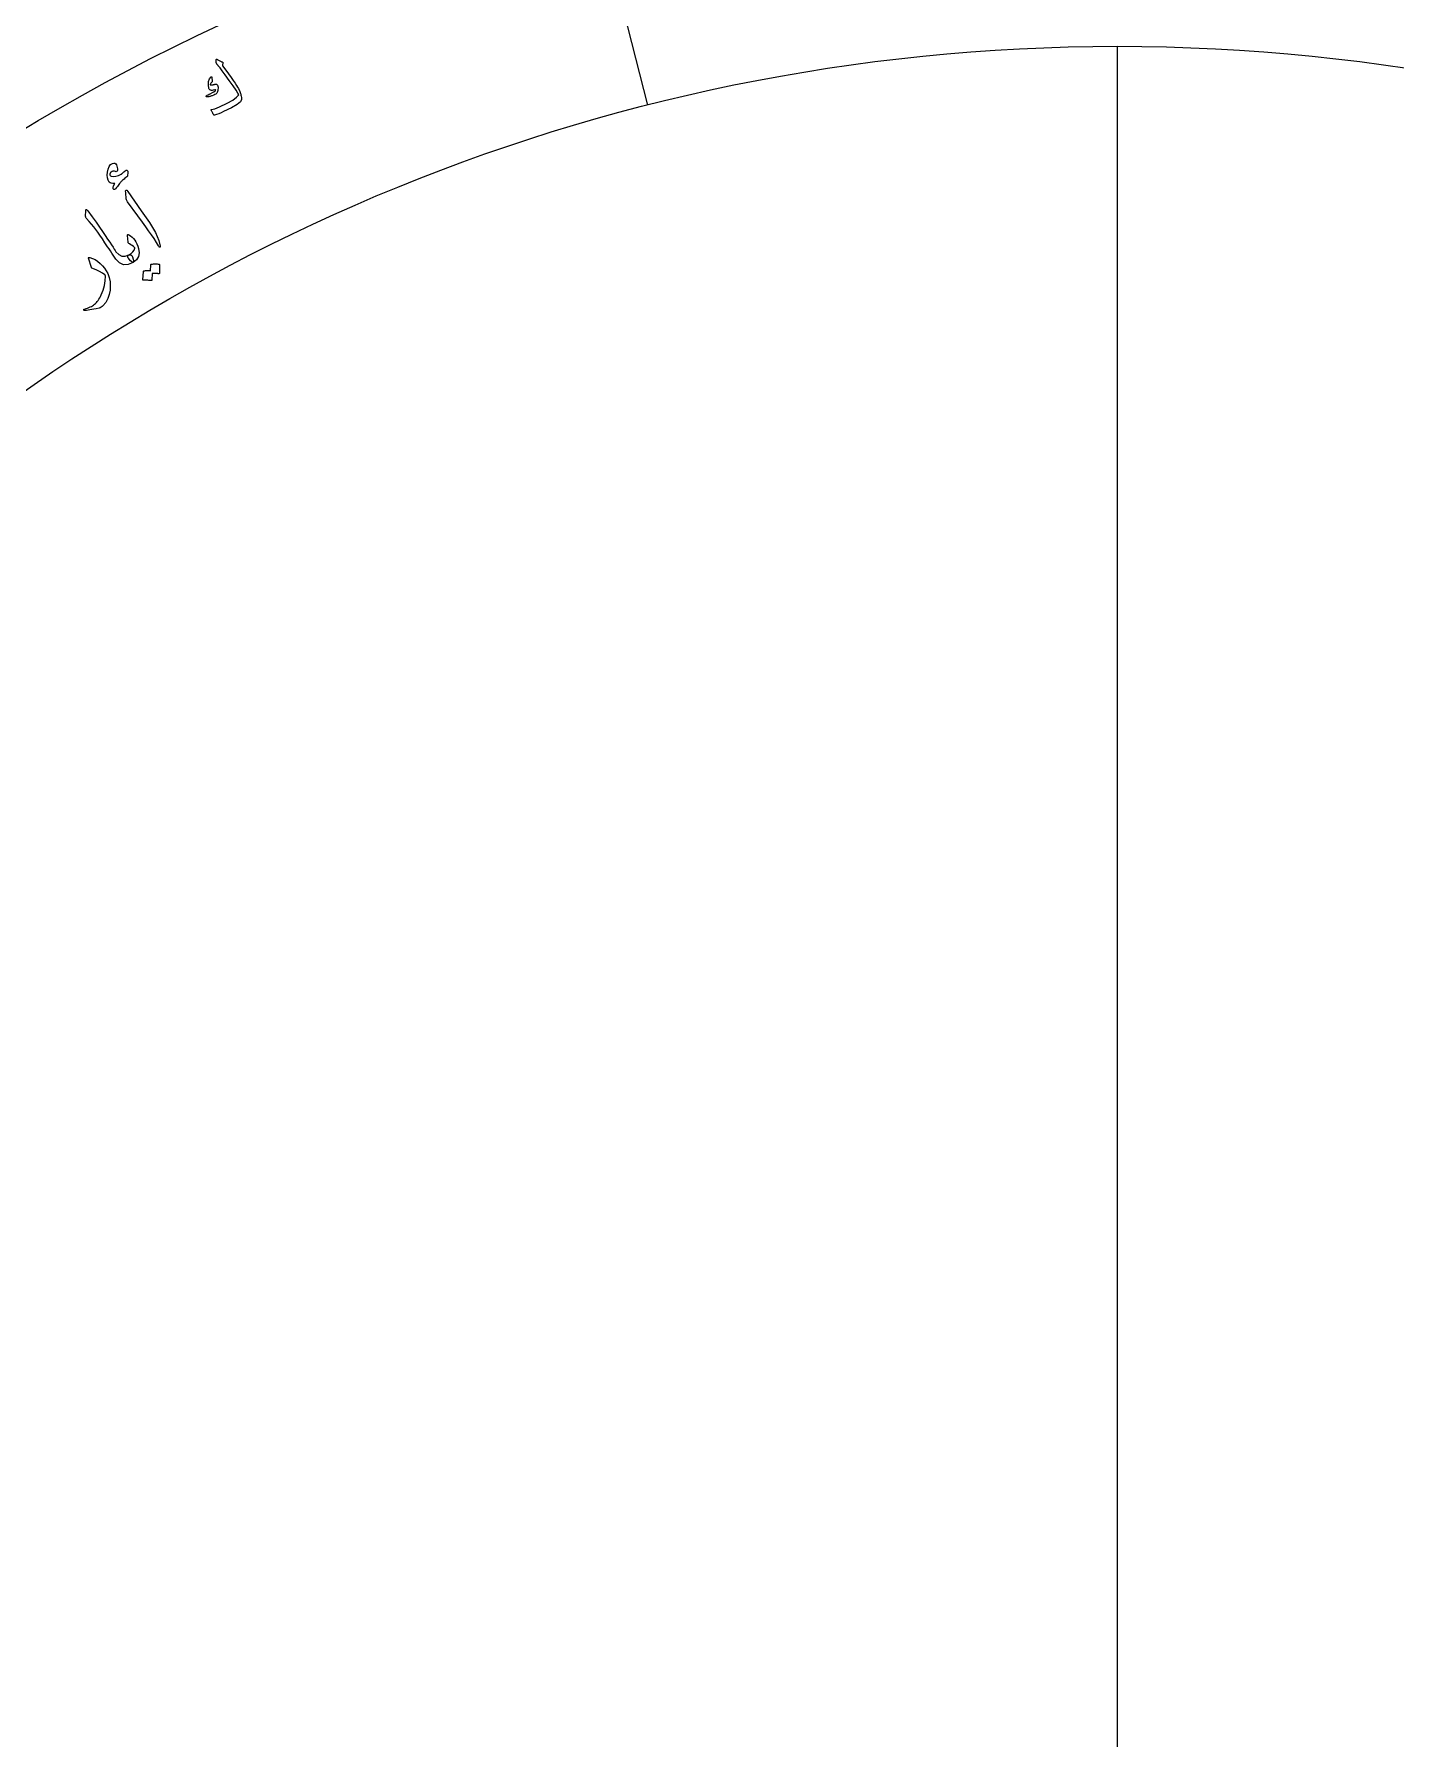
# Model space of a CAD drawing. Header units: millimetres. Extents: x -68 to 68, y -68 to 78.
# Drawn here: x -25.92 to 6.67, y 5.07 to 45.85 of the extents above; entities that cross this region are included whole.
import ezdxf

# ---------------------------------------------------------------- set-up
doc = ezdxf.new("R2010")
doc.units = ezdxf.units.MM
doc.layers.add('ENGRAVE', color=7, linetype='Continuous')
doc.layers.add('TEXT', color=5, linetype='Continuous')

msp = doc.modelspace()

# ---------------------------------------------------------------- linework, layer by layer
at = {"layer": 'ENGRAVE'}
for points in [[(-13.2453, 52.0022), (-11.246, 44.1528)], [(0, -45.5625), (0, 45.5625)]]:
    msp.add_lwpolyline(points, dxfattribs=at)
for radius in [66.15, 66.15, 64.3781, 61.0875, 61.0875, 58.4888, 53.6625, 53.6625, 50.8275, 45.5625, 45.5625]:
    msp.add_circle((0, 0), radius, dxfattribs=at)
at = {"layer": 'TEXT'}
for points in [[(-21.541, 45.2503), (-21.5261, 45.2393), (-21.5113, 45.2292), (-21.4964, 45.2201), (-21.4816, 45.2119), (-21.4667, 45.2047), (-21.4516, 45.1985), (-21.4364, 45.1933), (-21.421, 45.1892), (-21.4143, 45.1859), (-21.41, 45.1805), (-21.4081, 45.1728), (-21.4086, 45.163), (-21.4142, 45.1098), (-21.4145, 45.1041), (-21.4145, 45.0995), (-21.414, 45.0959), (-21.4132, 45.0933), (-21.3373, 44.9926), (-21.2695, 44.9011), (-21.2099, 44.8189), (-21.1584, 44.7461), (-21.115, 44.6826), (-21.08, 44.6286), (-21.0533, 44.5841), (-21.0348, 44.549), (-21.0029, 44.4815), (-20.994, 44.4595), (-20.9861, 44.437), (-20.9792, 44.4139), (-20.9733, 44.3902), (-20.9684, 44.3659), (-20.9647, 44.3409), (-20.9621, 44.3153), (-20.9607, 44.289), (-20.9866, 44.2368), (-21.0669, 44.1715), (-21.2017, 44.0927), (-21.3906, 44), (-21.4507, 43.9733), (-21.507, 43.95), (-21.5595, 43.9302), (-21.6083, 43.9139), (-21.6134, 43.9136), (-21.6176, 43.9148), (-21.6212, 43.9174), (-21.6239, 43.9215), (-21.6354, 43.9418), (-21.6458, 43.9604), (-21.655, 43.9772), (-21.663, 43.9923), (-21.6699, 44.0058), (-21.6758, 44.0178), (-21.6807, 44.0285), (-21.6845, 44.0378), (-21.6864, 44.0431), (-21.686, 44.0468), (-21.6833, 44.0489), (-21.6783, 44.0493), (-21.6417, 44.0553), (-21.5971, 44.0684), (-21.5445, 44.0885), (-21.484, 44.1156), (-21.3058, 44.202), (-21.1702, 44.2776), (-21.0773, 44.3427), (-21.0272, 44.3975), (-21.0472, 44.4394), (-21.0918, 44.5116), (-21.1611, 44.6139), (-21.2553, 44.7465), (-21.351, 44.8786), (-21.4239, 44.9782), (-21.474, 45.0454), (-21.5012, 45.0802), (-21.509, 45.0896), (-21.5163, 45.0983), (-21.523, 45.1065), (-21.5293, 45.114), (-21.5351, 45.1209), (-21.5402, 45.127), (-21.5448, 45.1323), (-21.5488, 45.1368), (-21.5567, 45.1471), (-21.5623, 45.1579), (-21.5655, 45.1691), (-21.5664, 45.1808), (-21.5647, 45.2458), (-21.5642, 45.2504), (-21.5629, 45.2538), (-21.5609, 45.2561), (-21.5581, 45.2573), (-21.554, 45.2571), (-21.5497, 45.2559), (-21.5454, 45.2536), (-21.541, 45.2503)], [(-21.6843, 44.8299), (-21.6815, 44.8308), (-21.6788, 44.8309), (-21.676, 44.8301), (-21.6733, 44.8284), (-21.6718, 44.8266), (-21.6705, 44.8243), (-21.6694, 44.8218), (-21.6687, 44.8188), (-21.6626, 44.732), (-21.6626, 44.7229), (-21.6636, 44.7155), (-21.6656, 44.7096), (-21.6685, 44.7054), (-21.6836, 44.6921), (-21.6952, 44.6785), (-21.7036, 44.6646), (-21.7085, 44.6505), (-21.708, 44.6446), (-21.7028, 44.6405), (-21.693, 44.6383), (-21.6785, 44.6379), (-21.6695, 44.639), (-21.6603, 44.6404), (-21.6509, 44.6421), (-21.6414, 44.6441), (-21.6315, 44.6464), (-21.6214, 44.6491), (-21.6109, 44.6522), (-21.6, 44.6556), (-21.5579, 44.6581), (-21.5323, 44.6338), (-21.5232, 44.5826), (-21.5304, 44.5048), (-21.5367, 44.4796), (-21.5446, 44.4585), (-21.554, 44.4416), (-21.565, 44.4287), (-21.5788, 44.4181), (-21.5993, 44.4065), (-21.6266, 44.394), (-21.6606, 44.3805), (-21.6782, 44.3739), (-21.6951, 44.3683), (-21.7114, 44.3636), (-21.7272, 44.3598), (-21.7421, 44.3567), (-21.7563, 44.354), (-21.7695, 44.3518), (-21.782, 44.3499), (-21.7904, 44.3504), (-21.7971, 44.3522), (-21.8023, 44.3555), (-21.8058, 44.3603), (-21.8076, 44.3661), (-21.8069, 44.3712), (-21.8037, 44.3756), (-21.7981, 44.3794), (-21.7796, 44.39), (-21.7584, 44.4018), (-21.7345, 44.4147), (-21.708, 44.4286), (-21.6584, 44.4546), (-21.6206, 44.4767), (-21.5946, 44.4949), (-21.5803, 44.5094), (-21.5789, 44.5121), (-21.5787, 44.5148), (-21.5798, 44.5176), (-21.5822, 44.5203), (-21.5844, 44.5217), (-21.5875, 44.5224), (-21.5916, 44.5225), (-21.5966, 44.5218), (-21.6412, 44.512), (-21.6603, 44.5087), (-21.6776, 44.5079), (-21.6931, 44.5096), (-21.707, 44.5139), (-21.7201, 44.5204), (-21.7301, 44.5289), (-21.737, 44.5393), (-21.7408, 44.5517), (-21.7533, 44.6414), (-21.7481, 44.7177), (-21.7251, 44.7805), (-21.6843, 44.8299)], [(-23.705, 42.4425), (-23.7291, 42.4227), (-23.7513, 42.4041), (-23.7718, 42.3869), (-23.7905, 42.3711), (-23.8072, 42.3564), (-23.8217, 42.343), (-23.834, 42.3309), (-23.8441, 42.3199), (-23.8541, 42.3083), (-23.866, 42.2941), (-23.8799, 42.2773), (-23.8956, 42.258), (-23.9132, 42.236), (-23.9326, 42.2111), (-23.9537, 42.1835), (-23.9766, 42.1529), (-23.9867, 42.1419), (-23.9973, 42.1359), (-24.0084, 42.1349), (-24.0199, 42.1388), (-24.0353, 42.1559), (-24.0363, 42.1854), (-24.0231, 42.2273), (-23.9955, 42.2816), (-24.0399, 42.281), (-24.077, 42.2865), (-24.1067, 42.2982), (-24.1291, 42.316), (-24.1558, 42.3586), (-24.1717, 42.4122), (-24.1768, 42.4768), (-24.1712, 42.5525), (-24.155, 42.6266), (-24.1289, 42.6862), (-24.0928, 42.7314), (-24.0468, 42.762), (-24.0164, 42.7706), (-23.9905, 42.7674), (-23.9694, 42.7524), (-23.9528, 42.7256), (-23.9409, 42.6934), (-23.9334, 42.6618), (-23.9304, 42.6311), (-23.9319, 42.6011), (-23.937, 42.5777), (-23.9461, 42.5636), (-23.959, 42.5588), (-23.9758, 42.5633), (-23.9971, 42.5721), (-24.018, 42.5755), (-24.0387, 42.5735), (-24.059, 42.5662), (-24.0785, 42.5552), (-24.0933, 42.5415), (-24.1037, 42.5251), (-24.1094, 42.5061), (-24.1103, 42.4865), (-24.1054, 42.4716), (-24.0946, 42.4613), (-24.078, 42.4556), (-24.0245, 42.4499), (-23.9669, 42.456), (-23.9052, 42.474), (-23.8392, 42.5036), (-23.8338, 42.5069), (-23.828, 42.5109), (-23.8218, 42.5156), (-23.8151, 42.5211), (-23.808, 42.5271), (-23.8002, 42.5337), (-23.7919, 42.5407), (-23.783, 42.5482), (-23.7732, 42.5562), (-23.7644, 42.5635), (-23.7566, 42.5701), (-23.7497, 42.5759), (-23.7436, 42.5811), (-23.7381, 42.5854), (-23.7331, 42.5889), (-23.7287, 42.5916), (-23.7197, 42.5955), (-23.7113, 42.5967), (-23.7034, 42.5954), (-23.6962, 42.5914), (-23.6905, 42.5869), (-23.6862, 42.5819), (-23.6833, 42.5765), (-23.6819, 42.5706), (-23.6817, 42.5232), (-23.6855, 42.4861), (-23.6932, 42.4592), (-23.705, 42.4425)], [(-23.7324, 42.0548), (-23.7336, 42.1027), (-23.7252, 42.1245), (-23.7072, 42.1202), (-23.6796, 42.0898), (-23.3585, 41.6277), (-23.1629, 41.3433), (-23.0225, 41.1071), (-22.9371, 40.9194), (-22.9064, 40.7803), (-22.9075, 40.7669), (-22.9104, 40.7584), (-22.915, 40.7548), (-22.9214, 40.7561), (-22.9282, 40.76), (-22.9349, 40.7663), (-22.9417, 40.7748), (-22.9484, 40.7856), (-22.9969, 40.8719), (-23.0524, 40.9612), (-23.1148, 41.0534), (-23.1842, 41.1487), (-23.2018, 41.1738), (-23.2503, 41.2414), (-23.3295, 41.3512), (-23.4397, 41.5033), (-23.6878, 41.8384), (-23.6997, 41.857), (-23.7086, 41.8752), (-23.7147, 41.8931), (-23.718, 41.9106)], [(-24.6879, 41.6341), (-24.6875, 41.6423), (-24.6861, 41.6484), (-24.6839, 41.6524), (-24.6807, 41.6542), (-24.6744, 41.6545), (-24.6656, 41.6493), (-24.6541, 41.6386), (-24.6401, 41.6225), (-24.5366, 41.4854), (-24.4427, 41.3575), (-24.3584, 41.2388), (-24.2837, 41.1294), (-24.2214, 41.0349), (-24.1655, 40.9502), (-24.116, 40.8755), (-24.0728, 40.8105), (-24.036, 40.7554), (-24.0058, 40.71), (-23.9822, 40.6743), (-23.9652, 40.6484), (-23.9005, 40.5787), (-23.8273, 40.5425), (-23.7455, 40.5398), (-23.6551, 40.5705), (-23.6291, 40.5776), (-23.6067, 40.5722), (-23.5878, 40.5541), (-23.5724, 40.5234), (-23.5544, 40.4713), (-23.5449, 40.4322), (-23.5439, 40.406), (-23.5514, 40.3927), (-23.6734, 40.3415), (-23.7833, 40.3376), (-23.8811, 40.3811), (-23.967, 40.472), (-24.0005, 40.52), (-24.0337, 40.5684), (-24.0666, 40.6171), (-24.0992, 40.6661), (-24.1317, 40.7154), (-24.1641, 40.7648), (-24.1965, 40.8145), (-24.2288, 40.8644), (-24.2903, 40.9596), (-24.3475, 41.0442), (-24.4005, 41.1181), (-24.4492, 41.1815), (-24.4979, 41.2413), (-24.5506, 41.3044), (-24.6075, 41.371), (-24.6684, 41.4409), (-24.6787, 41.4539), (-24.686, 41.467), (-24.6903, 41.4802), (-24.6916, 41.4936)], [(-23.6757, 40.8785), (-23.691, 41.0333), (-23.6906, 41.0515), (-23.6847, 41.0614), (-23.6733, 41.0628), (-23.6564, 41.0559), (-23.6169, 41.0288), (-23.5805, 40.9977), (-23.5472, 40.9627), (-23.5169, 40.9238), (-23.4897, 40.8807), (-23.4654, 40.8331), (-23.4442, 40.781), (-23.4259, 40.7243), (-23.4096, 40.6206), (-23.4251, 40.5308), (-23.4724, 40.4549), (-23.5514, 40.3927), (-23.565, 40.3932), (-23.5862, 40.4062), (-23.6149, 40.4316), (-23.6513, 40.4694), (-23.6682, 40.4912), (-23.6789, 40.5109), (-23.6835, 40.5286), (-23.6819, 40.5442), (-23.678, 40.5521), (-23.6722, 40.5592), (-23.6645, 40.5653), (-23.6551, 40.5705), (-23.6016, 40.6039), (-23.5607, 40.6425), (-23.5323, 40.6864), (-23.5165, 40.7355), (-23.5163, 40.7387), (-23.5176, 40.7421), (-23.5203, 40.7456), (-23.5245, 40.7493), (-23.5484, 40.7728), (-23.5763, 40.7946), (-23.6082, 40.8148), (-23.6442, 40.8333), (-23.6568, 40.8408), (-23.6663, 40.8509), (-23.6726, 40.8634), (-23.6757, 40.8785)], [(-24.6265, 40.4949), (-24.6275, 40.4991), (-24.6279, 40.5027), (-24.6275, 40.5058), (-24.6265, 40.5082), (-24.6213, 40.5121), (-24.6131, 40.5137), (-24.6018, 40.5132), (-24.5876, 40.5105), (-24.526, 40.4898), (-24.4655, 40.4595), (-24.4059, 40.4195), (-24.3473, 40.3699), (-24.2905, 40.3127), (-24.2407, 40.2527), (-24.1978, 40.1898), (-24.1618, 40.124), (-24.1282, 40.0292), (-24.1077, 39.9311), (-24.1002, 39.8297), (-24.1057, 39.7252), (-24.125, 39.6216), (-24.1603, 39.5253), (-24.2115, 39.4361), (-24.2788, 39.3539), (-24.2986, 39.3348), (-24.3206, 39.3193), (-24.3449, 39.3075), (-24.3714, 39.2993), (-24.4357, 39.2853), (-24.4941, 39.2731), (-24.5465, 39.2627), (-24.593, 39.2541), (-24.6334, 39.2474), (-24.6677, 39.2427), (-24.6957, 39.24), (-24.7176, 39.2393), (-24.7228, 39.2401), (-24.727, 39.2415), (-24.7302, 39.2435), (-24.7325, 39.2461), (-24.7345, 39.2501), (-24.7357, 39.2542), (-24.736, 39.2586), (-24.7354, 39.2632), (-24.7336, 39.2675), (-24.7304, 39.2711), (-24.7257, 39.2739), (-24.7195, 39.2759), (-24.6813, 39.2875), (-24.6455, 39.2998), (-24.6121, 39.3127), (-24.5812, 39.3262), (-24.5524, 39.3406), (-24.5255, 39.3559), (-24.5006, 39.3722), (-24.4776, 39.3895), (-24.4558, 39.4085), (-24.4344, 39.4301), (-24.4134, 39.4542), (-24.3928, 39.481), (-24.3727, 39.5104), (-24.3532, 39.5427), (-24.3343, 39.5777), (-24.3158, 39.6156), (-24.2687, 39.73), (-24.2368, 39.8421), (-24.2201, 39.9522), (-24.2188, 40.0603), (-24.2195, 40.0685), (-24.2222, 40.0769), (-24.227, 40.0854), (-24.2338, 40.0939), (-24.2874, 40.1365), (-24.3565, 40.178), (-24.441, 40.2185), (-24.5411, 40.2578), (-24.5464, 40.2609), (-24.5503, 40.2642), (-24.5531, 40.2675), (-24.5545, 40.271)], [(-23.1307, 40.3376), (-23.1296, 40.3415), (-23.1271, 40.3449), (-23.1229, 40.3479), (-23.1173, 40.3505), (-23.0939, 40.3542), (-23.0706, 40.3568), (-23.0475, 40.3583), (-23.0247, 40.3587), (-23.0018, 40.3579), (-22.9787, 40.3559), (-22.9555, 40.3527), (-22.932, 40.3483), (-22.9266, 40.3459), (-22.9228, 40.3424), (-22.9206, 40.3376), (-22.9199, 40.3315), (-22.9274, 40.1272), (-22.9289, 40.1238), (-22.9326, 40.1216), (-22.9387, 40.1208), (-22.9472, 40.1212), (-22.9535, 40.1224), (-22.9633, 40.1235), (-22.9766, 40.1244), (-22.9933, 40.1251), (-23.0137, 40.1257), (-23.0379, 40.1262), (-23.0659, 40.1267), (-23.0979, 40.127), (-23.1042, 39.9676), (-23.1055, 39.9621), (-23.1094, 39.9587), (-23.1158, 39.9575), (-23.1247, 39.9584), (-23.1324, 39.9592), (-23.1445, 39.9602), (-23.1608, 39.9613), (-23.1814, 39.9626), (-23.2066, 39.9638), (-23.2365, 39.9649), (-23.2713, 39.9659), (-23.3108, 39.9667), (-23.3155, 39.9679), (-23.3186, 39.97), (-23.32, 39.9732), (-23.3196, 39.9774), (-23.3084, 40.177), (-23.3074, 40.1809), (-23.3049, 40.1843), (-23.3008, 40.1874), (-23.2951, 40.19), (-23.2757, 40.1941), (-23.2562, 40.197), (-23.2368, 40.1987), (-23.2173, 40.1993), (-23.1979, 40.1989), (-23.1787, 40.1976), (-23.1595, 40.1953), (-23.1405, 40.1922)]]:
    msp.add_lwpolyline(points, close=True, dxfattribs=at)

doc.saveas('drawing.dxf')
